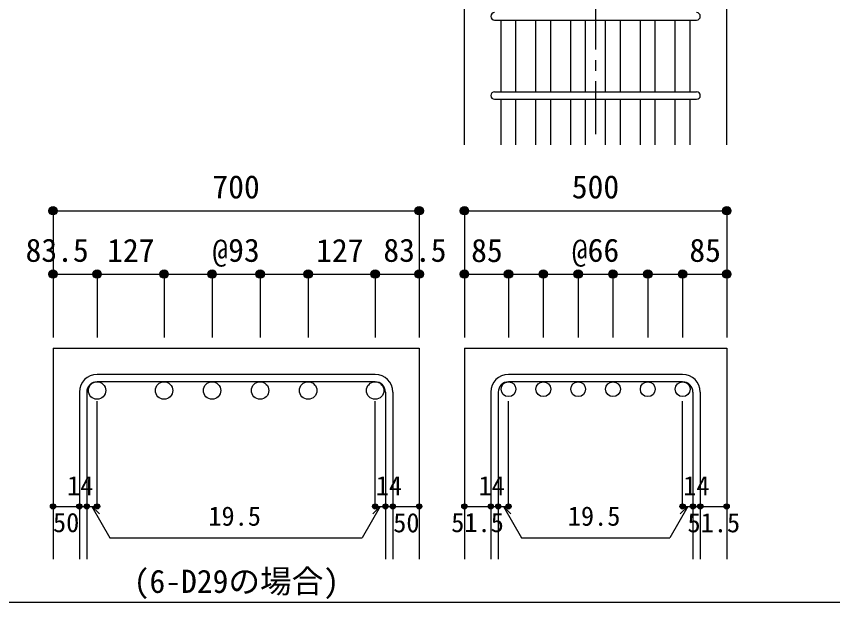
# Model space of a CAD drawing. Units: millimetres at full size, sheet at 1:20. Extents: x -3982 to 3969, y -2797 to 2801.
# Drawn here: x -729 to 818, y -2797 to -1687 of the extents above; entities that cross this region are included whole.
import ezdxf
from ezdxf.enums import TextEntityAlignment as Align

# ---------------------------------------------------------------- set-up
doc = ezdxf.new("R2010")
doc.units = ezdxf.units.MM
doc.header["$LTSCALE"] = 20
doc.header["$PDMODE"] = 32
doc.header["$PDSIZE"] = 10
doc.linetypes.add('CHAIN1', pattern=[8, 5, -1, 1, -1])
for name, color, linetype in [('6-1_躯体線', 2, 'Continuous'), ('6-5_梁主筋', 7, 'Continuous'), ('6-6_S.T.P.', 7, 'Continuous'), ('6-7_文字', 7, 'Continuous'), ('6-D_寸法', 4, 'Continuous'), ('F-0_枠', 6, 'Continuous')]:
    doc.layers.add(name, color=color, linetype=linetype)
doc.styles.add('ＭＳ ゴシック', font='')
doc.styles.get('ＭＳ ゴシック').set_extended_font_data('MS Gothic')

msp = doc.modelspace()

# ---------------------------------------------------------------- linework, layer by layer
at = {"layer": '6-1_躯体線'}
for p, q in [((119.79, -1929.67), (119.79, -1529.67)), ((616.79, -1929.67), (616.79, -1529.67)), ((-659.88, -2314.67), (-659.88, -2714.67)), ((-659.88, -2314.67), (34.12, -2314.67)), ((34.12, -2314.67), (34.12, -2714.67)), ((119.79, -2314.67), (119.79, -2714.67)), ((119.79, -2314.67), (616.79, -2314.67)), ((616.79, -2314.67), (616.79, -2714.67))]:
    msp.add_line(p, q, dxfattribs=at)
at = {"layer": '6-5_梁主筋'}
for p, q in [((189.29, -1829.67), (189.29, -1693.67)), ((217.29, -1829.67), (217.29, -1693.67)), ((255.29, -1829.67), (255.29, -1693.67)), ((283.29, -1829.67), (283.29, -1693.67)), ((321.29, -1829.67), (321.29, -1693.67)), ((349.29, -1829.67), (349.29, -1693.67)), ((387.29, -1829.67), (387.29, -1693.67)), ((415.29, -1829.67), (415.29, -1693.67)), ((453.29, -1829.67), (453.29, -1693.67)), ((481.29, -1829.67), (481.29, -1693.67)), ((519.29, -1829.67), (519.29, -1693.67)), ((547.29, -1829.67), (547.29, -1693.67)), ((189.29, -1929.67), (189.29, -1843.67)), ((217.29, -1929.67), (217.29, -1843.67)), ((255.29, -1929.67), (255.29, -1843.67)), ((283.29, -1929.67), (283.29, -1843.67)), ((321.29, -1929.67), (321.29, -1843.67)), ((349.29, -1929.67), (349.29, -1843.67)), ((387.29, -1929.67), (387.29, -1843.67)), ((415.29, -1929.67), (415.29, -1843.67)), ((453.29, -1929.67), (453.29, -1843.67)), ((481.29, -1929.67), (481.29, -1843.67)), ((519.29, -1929.67), (519.29, -1843.67)), ((547.29, -1929.67), (547.29, -1843.67))]:
    msp.add_line(p, q, dxfattribs=at)
at = {"layer": '6-5_梁主筋', "color": 3}
for centre, radius in [((-576.38, -2395.17), 16.5), ((-449.38, -2395.17), 16.5), ((-358.38, -2395.17), 16.5), ((-267.38, -2395.17), 16.5), ((-176.38, -2395.17), 16.5), ((-49.38, -2395.17), 16.5), ((203.29, -2392.67), 14), ((269.29, -2392.67), 14), ((335.29, -2392.67), 14), ((401.29, -2392.67), 14), ((467.29, -2392.67), 14), ((533.29, -2392.67), 14)]:
    msp.add_circle(centre, radius, dxfattribs=at)
at = {"layer": '6-6_S.T.P.'}
for p, q in [((176.79, -1693.67), (559.79, -1693.67)), ((176.79, -1829.67), (559.79, -1829.67)), ((176.79, -1843.67), (559.79, -1843.67)), ((-49.38, -2364.67), (-576.38, -2364.67)), ((533.29, -2364.67), (203.29, -2364.67)), ((-49.38, -2378.67), (-576.38, -2378.67)), ((533.29, -2378.67), (203.29, -2378.67)), ((-609.88, -2398.17), (-609.88, -2714.67)), ((-595.88, -2398.17), (-595.88, -2714.67)), ((-29.88, -2398.17), (-29.88, -2714.67)), ((-15.88, -2398.17), (-15.88, -2714.67)), ((169.79, -2398.17), (169.79, -2714.67)), ((183.79, -2398.17), (183.79, -2714.67)), ((552.79, -2398.17), (552.79, -2714.67)), ((566.79, -2398.17), (566.79, -2714.67))]:
    msp.add_line(p, q, dxfattribs=at)
for centre, radius, start, end in [((176.79, -1686.67), 7, 90, 270), ((559.79, -1686.67), 7, 270, 90), ((176.79, -1836.67), 7, 90, 270), ((559.79, -1836.67), 7, 270, 90), ((-576.38, -2398.17), 33.5, 90, 180), ((-49.38, -2398.17), 33.5, 0, 90), ((203.29, -2398.17), 33.5, 90, 180), ((533.29, -2398.17), 33.5, 0, 90), ((-576.38, -2398.17), 19.5, 90, 180), ((-49.38, -2398.17), 19.5, 0, 90), ((203.29, -2398.17), 19.5, 90, 180), ((533.29, -2398.17), 19.5, 0, 90)]:
    msp.add_arc(centre, radius, start, end, dxfattribs=at)
at = {"layer": '6-D_寸法', "linetype": 'CHAIN1'}
msp.add_line((368.29, -529.67), (368.29, -1929.67), dxfattribs=at)
at = {"layer": '6-D_寸法'}
for p, q in [((-659.88, -2054.67), (-659.88, -2174.67)), ((-659.88, -2054.67), (34.12, -2054.67)), ((34.12, -2054.67), (34.12, -2174.67)), ((119.79, -2054.67), (119.79, -2174.67)), ((119.79, -2054.67), (616.79, -2054.67)), ((616.79, -2054.67), (616.79, -2174.67)), ((-659.88, -2174.67), (-576.38, -2174.67)), ((-659.88, -2174.67), (-659.88, -2294.67)), ((-576.38, -2174.67), (-576.38, -2294.67)), ((-576.38, -2174.67), (-312.88, -2174.67)), ((-449.38, -2174.67), (-449.38, -2294.67)), ((-358.38, -2174.67), (-358.38, -2294.67)), ((-312.88, -2174.67), (-49.38, -2174.67)), ((-267.38, -2174.67), (-267.38, -2294.67)), ((-176.38, -2174.67), (-176.38, -2294.67)), ((-49.38, -2174.67), (-49.38, -2294.67)), ((-49.38, -2174.67), (34.12, -2174.67)), ((34.12, -2174.67), (34.12, -2294.67)), ((119.79, -2174.67), (203.29, -2174.67)), ((119.79, -2174.67), (119.79, -2294.67)), ((203.29, -2174.67), (203.29, -2294.67)), ((203.29, -2174.67), (368.29, -2174.67)), ((269.29, -2174.67), (269.29, -2294.67)), ((335.29, -2174.67), (335.29, -2294.67)), ((368.29, -2174.67), (533.29, -2174.67)), ((401.29, -2174.67), (401.29, -2294.67)), ((467.29, -2174.67), (467.29, -2294.67)), ((533.29, -2174.67), (533.29, -2294.67)), ((533.29, -2174.67), (616.79, -2174.67)), ((616.79, -2174.67), (616.79, -2294.67)), ((-576.38, -2614.67), (-576.38, -2415.34)), ((-49.38, -2614.67), (-49.38, -2415.34)), ((203.29, -2614.67), (203.29, -2415.34)), ((533.29, -2614.67), (533.29, -2415.34)), ((-659.88, -2614.67), (-609.88, -2614.67)), ((-609.88, -2614.67), (-576.38, -2614.67)), ((-586.13, -2614.67), (-571.99, -2628.81)), ((-586.13, -2614.67), (-551.91, -2673.95)), ((-39.63, -2614.67), (-73.85, -2673.95)), ((-39.63, -2614.67), (-53.77, -2628.81)), ((-49.38, -2614.67), (34.12, -2614.67)), ((-29.88, -2614.67), (-15.88, -2614.67)), ((119.79, -2614.67), (169.79, -2614.67)), ((169.79, -2614.67), (203.29, -2614.67)), ((193.54, -2614.67), (207.68, -2628.81)), ((193.54, -2614.67), (227.76, -2673.95)), ((543.04, -2614.67), (508.82, -2673.95)), ((543.04, -2614.67), (528.9, -2628.81)), ((533.29, -2614.67), (616.79, -2614.67)), ((552.79, -2614.67), (566.79, -2614.67)), ((-551.91, -2673.95), (-73.85, -2673.95)), ((227.76, -2673.95), (508.82, -2673.95))]:
    msp.add_line(p, q, dxfattribs=at)
for points in [[(34.12, -2054.67), (34.12, -2174.67), (34.12, -2294.67)], [(616.79, -2054.67), (616.79, -2174.67), (616.79, -2294.67)]]:
    msp.add_lwpolyline(points, dxfattribs=at)
for centre, radius in [((-659.88, -2054.67), 8), ((-659.88, -2054.67), 7.2), ((-659.88, -2054.67), 6.4), ((-659.88, -2054.67), 5.6), ((-659.88, -2054.67), 4.8), ((-659.88, -2054.67), 4), ((-659.88, -2054.67), 3.2), ((-659.88, -2054.67), 2.4), ((-659.88, -2054.67), 1.6), ((-659.88, -2054.67), 0.8), ((34.12, -2054.67), 8), ((34.12, -2054.67), 7.2), ((34.12, -2054.67), 6.4), ((34.12, -2054.67), 5.6), ((34.12, -2054.67), 4.8), ((34.12, -2054.67), 4), ((34.12, -2054.67), 3.2), ((34.12, -2054.67), 2.4), ((34.12, -2054.67), 1.6), ((34.12, -2054.67), 0.8), ((119.79, -2054.67), 8), ((119.79, -2054.67), 7.2), ((119.79, -2054.67), 6.4), ((119.79, -2054.67), 5.6), ((119.79, -2054.67), 4.8), ((119.79, -2054.67), 4), ((119.79, -2054.67), 3.2), ((119.79, -2054.67), 2.4), ((119.79, -2054.67), 1.6), ((119.79, -2054.67), 0.8), ((616.79, -2054.67), 8), ((616.79, -2054.67), 7.2), ((616.79, -2054.67), 6.4), ((616.79, -2054.67), 5.6), ((616.79, -2054.67), 4.8), ((616.79, -2054.67), 4), ((616.79, -2054.67), 3.2), ((616.79, -2054.67), 2.4), ((616.79, -2054.67), 1.6), ((616.79, -2054.67), 0.8), ((-659.88, -2174.67), 8), ((-659.88, -2174.67), 7.2), ((-659.88, -2174.67), 6.4), ((-659.88, -2174.67), 5.6), ((-659.88, -2174.67), 4.8), ((-659.88, -2174.67), 4), ((-659.88, -2174.67), 3.2), ((-659.88, -2174.67), 2.4), ((-659.88, -2174.67), 1.6), ((-659.88, -2174.67), 0.8), ((-576.38, -2174.67), 8), ((-576.38, -2174.67), 7.2), ((-576.38, -2174.67), 6.4), ((-576.38, -2174.67), 5.6), ((-576.38, -2174.67), 4.8), ((-576.38, -2174.67), 4), ((-576.38, -2174.67), 3.2), ((-576.38, -2174.67), 2.4), ((-576.38, -2174.67), 1.6), ((-576.38, -2174.67), 0.8), ((-449.38, -2174.67), 8), ((-449.38, -2174.67), 7.2), ((-449.38, -2174.67), 6.4), ((-449.38, -2174.67), 5.6), ((-449.38, -2174.67), 4.8), ((-449.38, -2174.67), 4), ((-449.38, -2174.67), 3.2), ((-449.38, -2174.67), 2.4), ((-449.38, -2174.67), 1.6), ((-449.38, -2174.67), 0.8), ((-358.38, -2174.67), 8), ((-358.38, -2174.67), 7.2), ((-358.38, -2174.67), 6.4), ((-358.38, -2174.67), 5.6), ((-358.38, -2174.67), 4.8), ((-358.38, -2174.67), 4), ((-358.38, -2174.67), 3.2), ((-358.38, -2174.67), 2.4), ((-358.38, -2174.67), 1.6), ((-358.38, -2174.67), 0.8), ((-267.38, -2174.67), 8), ((-267.38, -2174.67), 7.2), ((-267.38, -2174.67), 6.4), ((-267.38, -2174.67), 5.6), ((-267.38, -2174.67), 4.8), ((-267.38, -2174.67), 4), ((-267.38, -2174.67), 3.2), ((-267.38, -2174.67), 2.4), ((-267.38, -2174.67), 1.6), ((-267.38, -2174.67), 0.8), ((-176.38, -2174.67), 8), ((-176.38, -2174.67), 7.2), ((-176.38, -2174.67), 6.4), ((-176.38, -2174.67), 5.6), ((-176.38, -2174.67), 4.8), ((-176.38, -2174.67), 4), ((-176.38, -2174.67), 3.2), ((-176.38, -2174.67), 2.4), ((-176.38, -2174.67), 1.6), ((-176.38, -2174.67), 0.8), ((-49.38, -2174.67), 8), ((-49.38, -2174.67), 7.2), ((-49.38, -2174.67), 6.4), ((-49.38, -2174.67), 5.6), ((-49.38, -2174.67), 4.8), ((-49.38, -2174.67), 4), ((-49.38, -2174.67), 3.2), ((-49.38, -2174.67), 2.4), ((-49.38, -2174.67), 1.6), ((-49.38, -2174.67), 0.8), ((34.12, -2174.67), 8), ((34.12, -2174.67), 7.2), ((34.12, -2174.67), 6.4), ((34.12, -2174.67), 5.6), ((34.12, -2174.67), 4.8), ((34.12, -2174.67), 4), ((34.12, -2174.67), 3.2), ((34.12, -2174.67), 2.4), ((34.12, -2174.67), 1.6), ((34.12, -2174.67), 0.8), ((119.79, -2174.67), 8), ((119.79, -2174.67), 7.2), ((119.79, -2174.67), 6.4), ((119.79, -2174.67), 5.6), ((119.79, -2174.67), 4.8), ((119.79, -2174.67), 4), ((119.79, -2174.67), 3.2), ((119.79, -2174.67), 2.4), ((119.79, -2174.67), 1.6), ((119.79, -2174.67), 0.8), ((203.29, -2174.67), 8), ((203.29, -2174.67), 7.2), ((203.29, -2174.67), 6.4), ((203.29, -2174.67), 5.6), ((203.29, -2174.67), 4.8), ((203.29, -2174.67), 4), ((203.29, -2174.67), 3.2), ((203.29, -2174.67), 2.4), ((203.29, -2174.67), 1.6), ((203.29, -2174.67), 0.8), ((269.29, -2174.67), 8), ((269.29, -2174.67), 7.2), ((269.29, -2174.67), 6.4), ((269.29, -2174.67), 5.6), ((269.29, -2174.67), 4.8), ((269.29, -2174.67), 4), ((269.29, -2174.67), 3.2), ((269.29, -2174.67), 2.4), ((269.29, -2174.67), 1.6), ((269.29, -2174.67), 0.8), ((335.29, -2174.67), 8), ((335.29, -2174.67), 7.2), ((335.29, -2174.67), 6.4), ((335.29, -2174.67), 5.6), ((335.29, -2174.67), 4.8), ((335.29, -2174.67), 4), ((335.29, -2174.67), 3.2), ((335.29, -2174.67), 2.4), ((335.29, -2174.67), 1.6), ((335.29, -2174.67), 0.8), ((401.29, -2174.67), 8), ((401.29, -2174.67), 7.2), ((401.29, -2174.67), 6.4), ((401.29, -2174.67), 5.6), ((401.29, -2174.67), 4.8), ((401.29, -2174.67), 4), ((401.29, -2174.67), 3.2), ((401.29, -2174.67), 2.4), ((401.29, -2174.67), 1.6), ((401.29, -2174.67), 0.8), ((467.29, -2174.67), 8), ((467.29, -2174.67), 7.2), ((467.29, -2174.67), 6.4), ((467.29, -2174.67), 5.6), ((467.29, -2174.67), 4.8), ((467.29, -2174.67), 4), ((467.29, -2174.67), 3.2), ((467.29, -2174.67), 2.4), ((467.29, -2174.67), 1.6), ((467.29, -2174.67), 0.8), ((533.29, -2174.67), 8), ((533.29, -2174.67), 7.2), ((533.29, -2174.67), 6.4), ((533.29, -2174.67), 5.6), ((533.29, -2174.67), 4.8), ((533.29, -2174.67), 4), ((533.29, -2174.67), 3.2), ((533.29, -2174.67), 2.4), ((533.29, -2174.67), 1.6), ((533.29, -2174.67), 0.8), ((616.79, -2174.67), 8), ((616.79, -2174.67), 7.2), ((616.79, -2174.67), 6.4), ((616.79, -2174.67), 5.6), ((616.79, -2174.67), 4.8), ((616.79, -2174.67), 4), ((616.79, -2174.67), 3.2), ((616.79, -2174.67), 2.4), ((616.79, -2174.67), 1.6), ((616.79, -2174.67), 0.8), ((-659.88, -2614.67), 4), ((-659.88, -2614.67), 3.6), ((-659.88, -2614.67), 3.2), ((-659.88, -2614.67), 2.8), ((-659.88, -2614.67), 2.4), ((-659.88, -2614.67), 2), ((-659.88, -2614.67), 1.6), ((-659.88, -2614.67), 1.2), ((-659.88, -2614.67), 0.8), ((-659.88, -2614.67), 0.4), ((-609.88, -2614.67), 4), ((-609.88, -2614.67), 3.6), ((-609.88, -2614.67), 3.2), ((-609.88, -2614.67), 2.8), ((-609.88, -2614.67), 2.4), ((-609.88, -2614.67), 2), ((-609.88, -2614.67), 1.6), ((-609.88, -2614.67), 1.2), ((-609.88, -2614.67), 0.8), ((-609.88, -2614.67), 0.4), ((-595.88, -2614.67), 4), ((-595.88, -2614.67), 3.6), ((-595.88, -2614.67), 3.2), ((-595.88, -2614.67), 2.8), ((-595.88, -2614.67), 2.4), ((-595.88, -2614.67), 2), ((-595.88, -2614.67), 1.6), ((-595.88, -2614.67), 1.2), ((-595.88, -2614.67), 0.8), ((-595.88, -2614.67), 0.4), ((-576.38, -2614.67), 4), ((-576.38, -2614.67), 3.6), ((-576.38, -2614.67), 3.2), ((-576.38, -2614.67), 2.8), ((-576.38, -2614.67), 2.4), ((-576.38, -2614.67), 2), ((-576.38, -2614.67), 1.6), ((-576.38, -2614.67), 1.2), ((-576.38, -2614.67), 0.8), ((-576.38, -2614.67), 0.4), ((-49.38, -2614.67), 4), ((-49.38, -2614.67), 3.6), ((-49.38, -2614.67), 3.2), ((-49.38, -2614.67), 2.8), ((-49.38, -2614.67), 2.4), ((-49.38, -2614.67), 2), ((-49.38, -2614.67), 1.6), ((-49.38, -2614.67), 1.2), ((-49.38, -2614.67), 0.8), ((-49.38, -2614.67), 0.4), ((-29.88, -2614.67), 4), ((-29.88, -2614.67), 3.6), ((-29.88, -2614.67), 3.2), ((-29.88, -2614.67), 2.8), ((-29.88, -2614.67), 2.4), ((-29.88, -2614.67), 2), ((-29.88, -2614.67), 1.6), ((-29.88, -2614.67), 1.2), ((-29.88, -2614.67), 0.8), ((-29.88, -2614.67), 0.4), ((-15.88, -2614.67), 4), ((-15.88, -2614.67), 3.6), ((-15.88, -2614.67), 3.2), ((-15.88, -2614.67), 2.8), ((-15.88, -2614.67), 2.4), ((-15.88, -2614.67), 2), ((-15.88, -2614.67), 1.6), ((-15.88, -2614.67), 1.2), ((-15.88, -2614.67), 0.8), ((-15.88, -2614.67), 0.4), ((34.12, -2614.67), 4), ((34.12, -2614.67), 3.6), ((34.12, -2614.67), 3.2), ((34.12, -2614.67), 2.8), ((34.12, -2614.67), 2.4), ((34.12, -2614.67), 2), ((34.12, -2614.67), 1.6), ((34.12, -2614.67), 1.2), ((34.12, -2614.67), 0.8), ((34.12, -2614.67), 0.4), ((119.79, -2614.67), 4), ((119.79, -2614.67), 3.6), ((119.79, -2614.67), 3.2), ((119.79, -2614.67), 2.8), ((119.79, -2614.67), 2.4), ((119.79, -2614.67), 2), ((119.79, -2614.67), 1.6), ((119.79, -2614.67), 1.2), ((119.79, -2614.67), 0.8), ((119.79, -2614.67), 0.4), ((169.79, -2614.67), 4), ((169.79, -2614.67), 3.6), ((169.79, -2614.67), 3.2), ((169.79, -2614.67), 2.8), ((169.79, -2614.67), 2.4), ((169.79, -2614.67), 2), ((169.79, -2614.67), 1.6), ((169.79, -2614.67), 1.2), ((169.79, -2614.67), 0.8), ((169.79, -2614.67), 0.4), ((183.79, -2614.67), 4), ((183.79, -2614.67), 3.6), ((183.79, -2614.67), 3.2), ((183.79, -2614.67), 2.8), ((183.79, -2614.67), 2.4), ((183.79, -2614.67), 2), ((183.79, -2614.67), 1.6), ((183.79, -2614.67), 1.2), ((183.79, -2614.67), 0.8), ((183.79, -2614.67), 0.4), ((203.29, -2614.67), 4), ((203.29, -2614.67), 3.6), ((203.29, -2614.67), 3.2), ((203.29, -2614.67), 2.8), ((203.29, -2614.67), 2.4), ((203.29, -2614.67), 2), ((203.29, -2614.67), 1.6), ((203.29, -2614.67), 1.2), ((203.29, -2614.67), 0.8), ((203.29, -2614.67), 0.4), ((533.29, -2614.67), 4), ((533.29, -2614.67), 3.6), ((533.29, -2614.67), 3.2), ((533.29, -2614.67), 2.8), ((533.29, -2614.67), 2.4), ((533.29, -2614.67), 2), ((533.29, -2614.67), 1.6), ((533.29, -2614.67), 1.2), ((533.29, -2614.67), 0.8), ((533.29, -2614.67), 0.4), ((552.79, -2614.67), 4), ((552.79, -2614.67), 3.6), ((552.79, -2614.67), 3.2), ((552.79, -2614.67), 2.8), ((552.79, -2614.67), 2.4), ((552.79, -2614.67), 2), ((552.79, -2614.67), 1.6), ((552.79, -2614.67), 1.2), ((552.79, -2614.67), 0.8), ((552.79, -2614.67), 0.4), ((566.79, -2614.67), 4), ((566.79, -2614.67), 3.6), ((566.79, -2614.67), 3.2), ((566.79, -2614.67), 2.8), ((566.79, -2614.67), 2.4), ((566.79, -2614.67), 2), ((566.79, -2614.67), 1.6), ((566.79, -2614.67), 1.2), ((566.79, -2614.67), 0.8), ((566.79, -2614.67), 0.4), ((616.79, -2614.67), 4), ((616.79, -2614.67), 3.6), ((616.79, -2614.67), 3.2), ((616.79, -2614.67), 2.8), ((616.79, -2614.67), 2.4), ((616.79, -2614.67), 2), ((616.79, -2614.67), 1.6), ((616.79, -2614.67), 1.2), ((616.79, -2614.67), 0.8), ((616.79, -2614.67), 0.4)]:
    msp.add_circle(centre, radius, dxfattribs=at)
at = {"layer": '6-D_寸法', "color": 7}
for p in [(-659.88, -2054.67), (34.12, -2054.67), (119.79, -2054.67), (616.79, -2054.67), (-659.88, -2174.67), (-576.38, -2174.67), (-449.38, -2174.67), (-358.38, -2174.67), (-267.38, -2174.67), (-176.38, -2174.67), (-49.38, -2174.67), (34.12, -2174.67), (119.79, -2174.67), (203.29, -2174.67), (269.29, -2174.67), (335.29, -2174.67), (401.29, -2174.67), (467.29, -2174.67), (533.29, -2174.67), (616.79, -2174.67), (-659.88, -2614.67), (-609.88, -2614.67), (-595.88, -2614.67), (-576.38, -2614.67), (-49.38, -2614.67), (-29.88, -2614.67), (-15.88, -2614.67), (34.12, -2614.67), (119.79, -2614.67), (169.79, -2614.67), (183.79, -2614.67), (203.29, -2614.67), (533.29, -2614.67), (552.79, -2614.67), (566.79, -2614.67), (616.79, -2614.67)]:
    msp.add_point(p, dxfattribs=at)
at = {"layer": 'F-0_枠'}
msp.add_line((3969.4, -2796.83), (-3981.92, -2796.83), dxfattribs=at)

# ---------------------------------------------------------------- texts
at = {"layer": '6-7_文字', "style": 'ＭＳ ゴシック'}
msp.add_text('(6-D29の場合)', height=43.99, dxfattribs=at).set_placement((-507.04, -2791.59), align=Align.BOTTOM_LEFT)
at = {"layer": '6-D_寸法', "style": 'ＭＳ ゴシック'}
for s, height, p in [('700', 43.99, (-357.88, -2044.67)), ('500', 43.99, (323.29, -2044.67)), ('83.5', 43.99, (-711.88, -2164.67)), ('127', 43.99, (-557.27, -2165.08)), ('@93', 43.99, (-357.88, -2164.67)), ('127', 43.99, (-161.24, -2165.15)), ('83.5', 43.99, (-33.88, -2164.67)), ('85', 43.99, (132.52, -2165.09)), ('@66', 43.99, (323.29, -2164.67)), ('85', 43.99, (546.08, -2164.75)), ('14', 36.66, (-633.19, -2604.6)), ('14', 36.66, (-48.27, -2604.67)), ('14', 36.66, (146.48, -2604.6)), ('14', 36.66, (534.4, -2604.67)), ('50', 36.66, (-659.94, -2674.34)), ('19.5', 36.66, (-365.53, -2662.18)), ('50', 36.66, (-15.18, -2674.65)), ('51.5', 36.66, (94.73, -2674.34)), ('19.5', 36.66, (315.64, -2662.18)), ('51.5', 36.66, (542.49, -2674.65))]:
    msp.add_text(s, height=height, dxfattribs=at).set_placement(p, align=Align.BOTTOM_LEFT)

doc.saveas('drawing.dxf')
